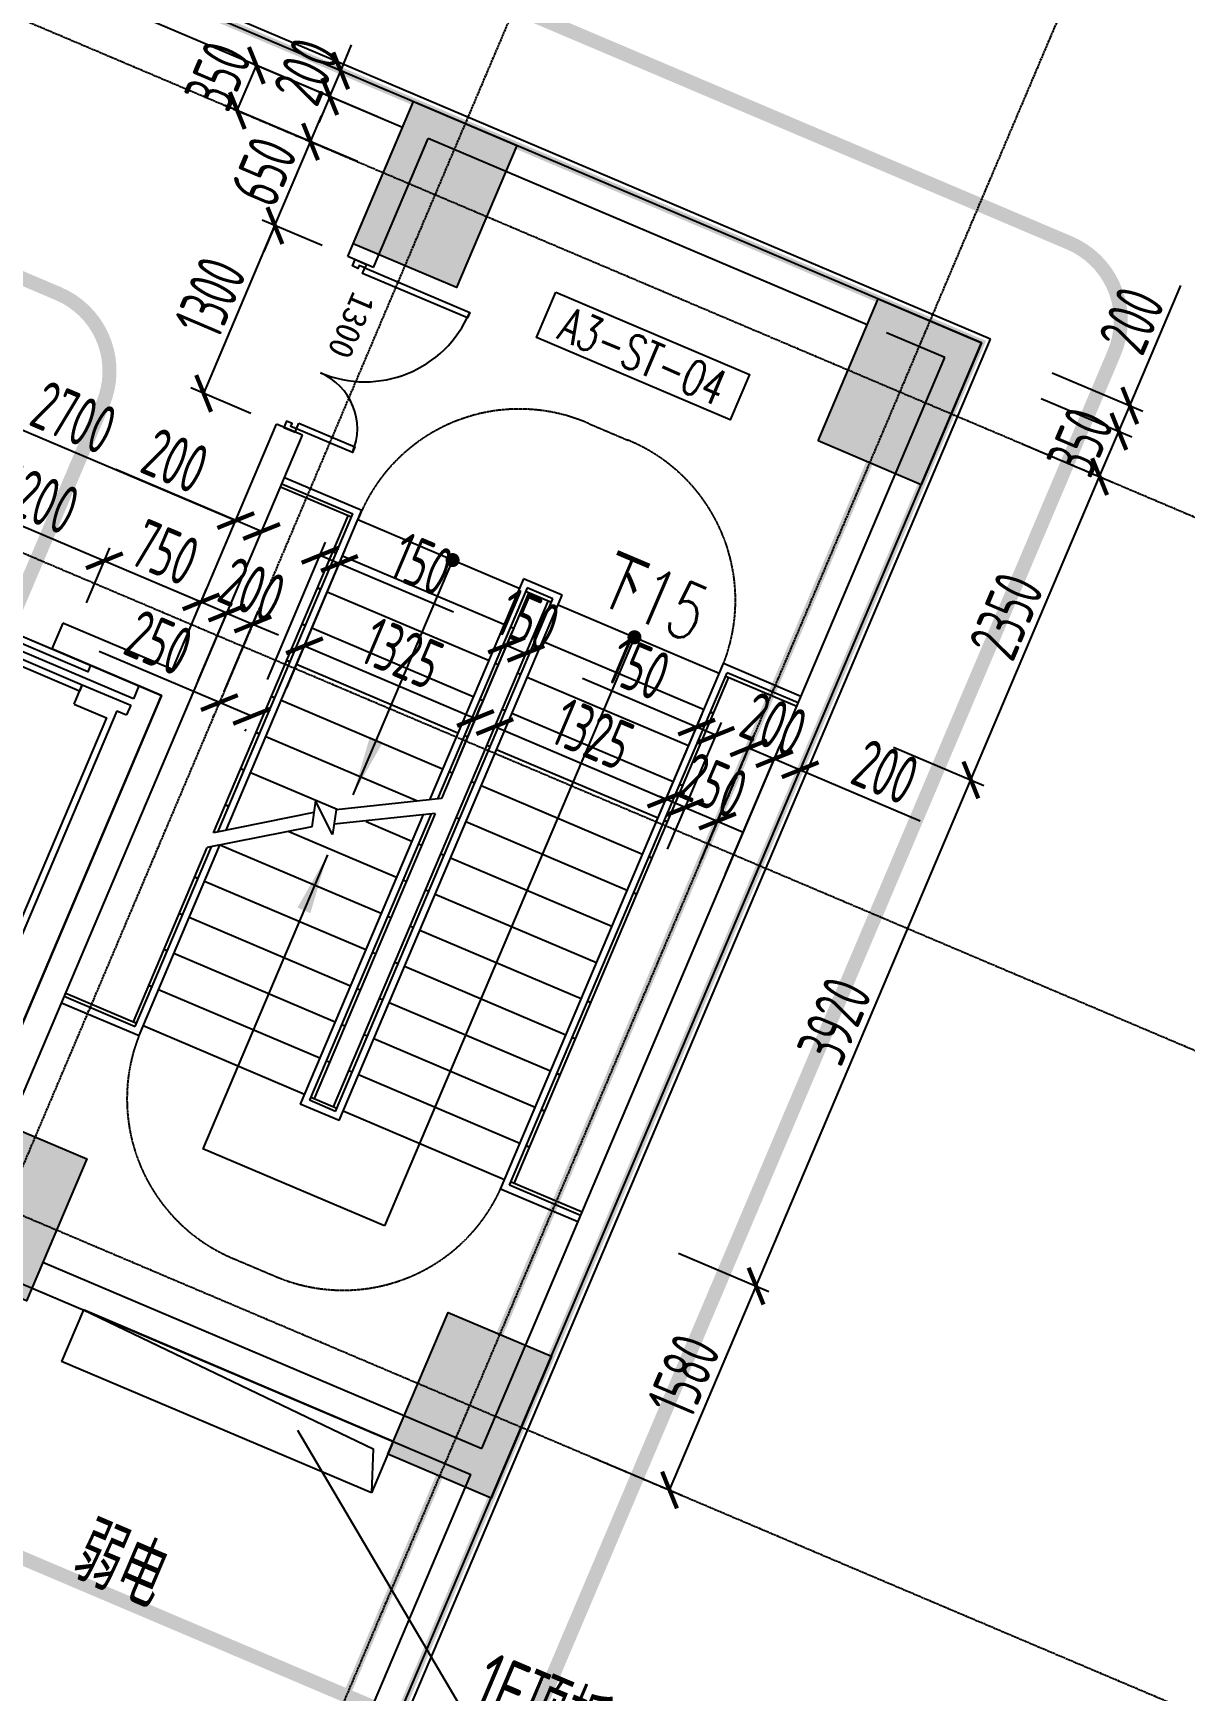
# Model space of a CAD drawing. Extents: x 11778731 to 12007717, y -6694179 to -6314888.
# Drawn here: x 11978361 to 11986574, y -6439586 to -6427766 of the extents above; entities that cross this region are included whole.
import ezdxf
from ezdxf.enums import TextEntityAlignment as Align
from ezdxf.xclip import XClip

# ---------------------------------------------------------------- set-up
doc = ezdxf.new("R2010")
doc.units = 0
doc.header["$LTSCALE"] = 10
doc.header["$MEASUREMENT"] = 0
doc.header["$XCLIPFRAME"] = 0
for name, pattern in [('A3-RG-axis-100$0$CENTER', [2, 1.25, -0.25, 0.25, -0.25]), ('A3-RI-5F$0$DASH', [0.35, 0.25, -0.1]), ('A3-RV-5F$0$HIDDEN2', [0.1875, 0.125, -0.0625]), ('DASHED2', [0.375, 0.25, -0.125])]:
    doc.linetypes.add(name, pattern=pattern)
for name, color, linetype in [('A-CLOD', 200, 'Continuous'), ('A3-RB-5F-100$0$A-DIMS-100', 1, 'Continuous'), ('A3-RG-axis-100$0$A-GRID', 1, 'A3-RG-axis-100$0$CENTER'), ('A3-RI-5F$0$A-DOOR', 32, 'Continuous'), ('A3-RI-5F$0$A-EVTR', 3, 'Continuous'), ('A3-RI-5F$0$A-FLOR', 2, 'Continuous'), ('A3-RI-5F$0$A-WALL', 7, 'Continuous'), ('A3-RI-5F$0$A-WALL-FINI', 95, 'Continuous'), ('A3-RM-5F$0$A-EQPM', 55, 'Continuous'), ('A3-RS-1F$0$A-HATH-GRAY', 8, 'Continuous'), ('A3-RS-1F$0$A-WALL', 7, 'Continuous'), ('A3-RV-5F$0$A-STRS', 50, 'Continuous'), ('A3-RV-5F$0$A-STRS-HRAL', 80, 'Continuous'), ('A3-RV-5F$0$A-SYMB-STRS', 1, 'Continuous'), ('A3-SYMB-5F-100$0$A-SYMB', 4, 'Continuous'), ('A3-SYMB-5F-100$0$A-SYMB-AREA', 4, 'Continuous'), ('A3-SYMB-5F-100$0$A-SYMB-NAME', 4, 'Continuous'), ('A3-SYMB-5F-100$0$A-SYMB-NAME-E', 4, 'Continuous'), ('A3-SYMB-5F-100$0$A-SYMB-NUMB-T', 4, 'Continuous'), ('A3-SYMB-5F-100$0$A-SYMB-STRS', 1, 'Continuous')]:
    doc.layers.add(name, color=color, linetype=linetype)
doc.styles.add('A3-RB-5F-100$0$XD2008', font='xd-hzs.shx', dxfattribs={"width": 0.7, "bigfont": 'xd-hztxt.shx'})
doc.styles.add('A3-RI-5F$0$Standard', font='')
doc.styles.add('A3-SYMB-5F-100$0$ECADI', font='hzs.shx', dxfattribs={"width": 0.7, "bigfont": 'hztxt.shx'})
doc.styles.add('A3-SYMB-5F-100$0$ECADI-TXT', font='simplex.shx', dxfattribs={"bigfont": 'hztxt.shx'})
doc.styles.get('A3-RI-5F$0$Standard').set_extended_font_data('SimSun')
doc.dimstyles.new('A3-RB-5F-100$0$XD100$0', dxfattribs={"dimscale": 100, "dimtxt": 3.5, "dimasz": 2, "dimexe": 1, "dimexo": 2, "dimgap": 0.5, "dimtad": 1, "dimdec": 0, "dimdsep": 46, "dimtxsty": 'A3-RB-5F-100$0$XD2008', "dimblk1": 'A3-RB-5F-100$0$_ARCHTICK', "dimblk2": 'A3-RB-5F-100$0$_ARCHTICK', "dimsah": 1, "dimcen": 2.5, "dimclrt": 4, "dimaunit": 1, "dimadec": 0, "dimazin": 0, "dimtfac": 1, "dimtdec": 0, "dimtix": 1, "dimtmove": 0, "dimatfit": 3, "dimfxl": 0, "dimtolj": 1, "dimtzin": 0, "dimarcsym": 0})

# ---------------------------------------------------------------- blocks, each defined once
blk = doc.blocks.new('A3-RI-5F$0$J-子母门-1300')
for points in [[(-73, 87), (-73, 899), (-30, 899), (-30, 87)], [(1130, 87), (1130, 520), (1173, 520), (1173, 87)], [(-100, 87), (-73, 87), (-73, 43), (-51, 43), (-51, 0), (-100, 0)], [(1200, 87), (1173, 87), (1173, 43), (1151, 43), (1151, 0), (1200, 0)]]:
    blk.add_lwpolyline(points, close=True)
for centre, radius, start, end in [((-73, 87), 812, 0, 90), ((1173, 87), 433, 90, 180)]:
    blk.add_arc(centre, radius, start, end)
at = {"layer": 'Defpoints', "style": 'A3-RI-5F$0$Standard'}
blk.add_text('1300', height=175, rotation=360, dxfattribs=at).set_placement((105, 72))
blk = doc.blocks.new('A3-RI-5F$0$kt1')
at = {"layer": 'A3-RI-5F$0$A-EVTR', "color": 3}
for p, q in [((1382, 3670), (1469, 3718)), ((2531, 1620), (1382, 3670)), ((1273, 3608), (1338, 3645)), ((1273, 3608), (1310, 3543)), ((1338, 3645), (1522, 3318)), ((-806, 2357), (1310, 3543)), ((1391, 3245), (1522, 3318)), ((270, 438), (-806, 2357)), ((2173, 1849), (2304, 1922)), ((2304, 1922), (2488, 1595)), ((2618, 1669), (2531, 1620)), ((2386, 1624), (270, 438)), ((2386, 1624), (2422, 1559)), ((2488, 1595), (2422, 1559))]:
    blk.add_line(p, q, dxfattribs=at)
for points in [[(-1408, 2306), (1384, 3871), (2704, 1516), (-87, -49)], [(1869, 2596), (1913, 2620), (1522, 3318), (1478, 3294)], [(2000, 2669), (2044, 2694), (1653, 3391), (1609, 3367)], [(1869, 2596), (1913, 2620), (2304, 1922), (2261, 1898)], [(2000, 2669), (2044, 2694), (2435, 1996), (2391, 1971)], [(-29, 614), (-5, 571), (-92, 522), (-116, 565), (-160, 541), (-942, 1937), (-899, 1961), (-923, 2005), (-836, 2053), (-812, 2010), (-768, 2034), (15, 639)]]:
    blk.add_lwpolyline(points, close=True, dxfattribs=at)
blk.add_lwpolyline([(2173, 1849), (2296, 1631), (289, 506), (-737, 2338), (1269, 3463), (1391, 3245)], dxfattribs=at)
blk = doc.blocks.new('A3-RI-5F')
at = {"layer": 'A3-RI-5F$0$A-FLOR', "linetype": 'A3-RI-5F$0$DASH', "const_width": 50}
for points in [[(11897637, -6393080), (11898125, -6393287), (11898323, -6393228), (11896986, -6418742), (11920412, -6428686), (11921780, -6425464), (11976706, -6448779), (11984755, -6429817), (11972559, -6424640), (11986356, -6392136)], [(11922332, -6425699), (11977075, -6448936), (11985124, -6429973), (11972927, -6424796), (11986781, -6392158)]]:
    blk.add_lwpolyline(points, dxfattribs=at)
at = {"layer": 'A3-RI-5F$0$A-WALL'}
for p, q in [((11985124, -6429973), (11973295, -6424952)), ((11980995, -6428438), (11973344, -6425190)), ((11980605, -6429359), (11980995, -6428438)), ((11980789, -6429437), (11981179, -6428516)), ((11984309, -6429845), (11981179, -6428516)), ((11980789, -6429437), (11980605, -6429359)), ((11984861, -6430079), (11984447, -6429903)), ((11979927, -6442216), (11985124, -6429973)), ((11979927, -6442216), (11985124, -6429973)), ((11981560, -6437858), (11984861, -6430079)), ((11979354, -6432304), (11980097, -6430555)), ((11980281, -6430633), (11980097, -6430555)), ((11977878, -6436295), (11980281, -6430633)), ((11978572, -6431972), (11978494, -6432156)), ((11979354, -6432304), (11978572, -6431972)), ((11979276, -6432488), (11978494, -6432156)), ((11978026, -6435434), (11979276, -6432488)), ((11977800, -6436479), (11981482, -6438042)), ((11978430, -6436529), (11981560, -6437858)), ((11980095, -6441308), (11981482, -6438042))]:
    blk.add_line(p, q, dxfattribs=at)
at = {"layer": 'A3-RI-5F$0$A-WALL-FINI'}
for p, q in [((11985189, -6429947), (11973315, -6424906)), ((11977101, -6449001), (11985189, -6429947))]:
    blk.add_line(p, q, dxfattribs=at)
at = {"layer": 'A3-RI-5F$0$A-DOOR', "rotation": 247.0000000036505}
blk.add_blockref('A3-RI-5F$0$J-子母门-1300', (11980618, -6429473), dxfattribs=at)
at = {"layer": 'A3-RI-5F$0$A-EVTR', "color": 3, "rotation": 37.72285171997667}
blk.add_blockref('A3-RI-5F$0$kt1', (11978065, -6435342), dxfattribs=at)
blk = doc.blocks.new('A3-RG-axis-100')
at = {"layer": 'A3-RG-axis-100$0$A-GRID'}
for p, q in [((11907163.4, -6401280.8), (11992184.7, -6437370.3)), ((11984625.5, -6420909.8), (11976733.4, -6439502.5)), ((11987939.3, -6422316.5), (11976921.4, -6448273.1)), ((11972482, -6425204.7), (11993552.3, -6434148.5)), ((11972636.5, -6433798.2), (11990485, -6441374.5))]:
    blk.add_line(p, q, dxfattribs=at)
blk = doc.blocks.new('A3-SYMB-5F-100$0$ECADI-TAG-NAME')
at = {"layer": 'A3-SYMB-5F-100$0$A-SYMB-NAME', "style": 'A3-SYMB-5F-100$0$ECADI-TXT', "width": 0.7}
blk.add_attdef('CHINESENAME', (1.86, 1.53), '', height=4, dxfattribs=at)
at = {"layer": 'A3-SYMB-5F-100$0$A-SYMB-NAME-E', "style": 'A3-SYMB-5F-100$0$ECADI-TXT', "width": 0.7}
blk.add_attdef('ENGLISHLOW', (2.18, 6.96), '', height=2.5, dxfattribs=at)
blk = doc.blocks.new('A3-SYMB-5F-100$0$ECADI-TAG-ROOM')
at = {"layer": 'A3-SYMB-5F-100$0$A-SYMB-AREA', "style": 'A3-SYMB-5F-100$0$ECADI', "width": 0.7}
blk.add_attdef('340M2', text='', height=2.5, dxfattribs=at).set_placement((7.17, -1.75), align=Align.MIDDLE_LEFT)
at = {"layer": 'A3-SYMB-5F-100$0$A-SYMB-NAME', "style": 'A3-SYMB-5F-100$0$ECADI', "width": 0.7}
blk.add_attdef('CHINESENAME', (-5.13, 0.09), '', height=4.5, dxfattribs=at)
at = {"layer": 'A3-SYMB-5F-100$0$A-SYMB-NAME-E', "style": 'A3-SYMB-5F-100$0$ECADI', "width": 0.7}
for tag, p in [('ENGLISHHIGH', (-5.13, 8.04)), ('ENGLISHLOW', (-5.13, 4.84))]:
    blk.add_attdef(tag, p, '', height=2.5, dxfattribs=at)
blk = doc.blocks.new('A3-SYMB-5F-100$0$ECADI-TAG-CODE')
at = {"layer": 'A3-SYMB-5F-100$0$A-SYMB-NUMB-T', "color": 1}
blk.add_lwpolyline([(0, 3.5), (15, 3.5), (15, 0), (0, 0)], close=True, dxfattribs=at)
at = {"layer": 'A3-SYMB-5F-100$0$A-SYMB-NUMB-T', "style": 'A3-SYMB-5F-100$0$ECADI-TXT', "width": 0.7}
blk.add_attdef('CODE', text='', height=2.5, dxfattribs=at).set_placement((7.5, 1.75), align=Align.MIDDLE_CENTER)
blk = doc.blocks.new('A3-SYMB-5F-100')
at = {"layer": 'A3-SYMB-5F-100$0$A-SYMB'}
blk.add_lwpolyline([(11980245, -6437727), (11981406, -6439696), (11984468, -6440995)], dxfattribs=at)
at = {"layer": 'A3-SYMB-5F-100$0$A-SYMB', "xscale": 100.0000000100172, "yscale": 100.0000000002329, "zscale": 100, "rotation": 337}
blk.add_blockref('A3-SYMB-5F-100$0$ECADI-TAG-CODE', (11981951, -6429936), dxfattribs=at).add_auto_attribs({'CODE': 'A3-ST-04'})
at = {"layer": 'A3-SYMB-5F-100$0$A-SYMB'}
ref = blk.add_blockref('A3-SYMB-5F-100$0$ECADI-TAG-ROOM', (11979081, -6438976), dxfattribs=dict(at, xscale=99.99999999989046, yscale=100.0000000001164, rotation=337))
ref.add_attrib('CHINESENAME', '弱电 ', (11978613, -6438768), dxfattribs={"height": 450, "rotation": 337, "style": 'A3-SYMB-5F-100$0$ECADI', "width": 0.7})
ref = blk.add_blockref('A3-SYMB-5F-100$0$ECADI-TAG-ROOM', (11983542, -6440609), dxfattribs=dict(at, xscale=99.99999999989046, yscale=100.0000000001164, rotation=337.0000000001323))
ref.add_attrib('CHINESENAME', '1F顶板至5F底板开洞', (11981457, -6439715), dxfattribs={"height": 450, "rotation": 337, "style": 'A3-SYMB-5F-100$0$ECADI', "width": 0.7})
at = {"layer": 'A3-SYMB-5F-100$0$A-SYMB-STRS'}
ref = blk.add_blockref('A3-SYMB-5F-100$0$ECADI-TAG-NAME', (11982130, -6431888, 0), dxfattribs=dict(at, xscale=99.99999999999999, yscale=99.99999999999999, zscale=99.99999999999994, rotation=337))
ref.add_attrib('CHINESENAME', '下15', (11982360, -6431820), dxfattribs={"height": 400, "rotation": 337, "style": 'A3-SYMB-5F-100$0$ECADI-TXT', "width": 0.7})
blk = doc.blocks.new('A3-RV-5F')
at = {"layer": 'A3-RV-5F$0$A-STRS'}
for p, q in [((11980631, -6431217), (11980125, -6431002)), ((11979648, -6433468), (11980608, -6431207)), ((11981827, -6431725), (11980677, -6431236)), ((11980498, -6431465), (11980521, -6431474)), ((11980521, -6431474), (11980498, -6431465)), ((11981718, -6431982), (11980567, -6431494)), ((11980412, -6431732), (11980389, -6431722)), ((11980389, -6431722), (11980412, -6431732)), ((11981609, -6432240), (11980458, -6431752)), ((11981896, -6431754), (11981273, -6433223)), ((11981873, -6431744), (11982058, -6431822)), ((11980503, -6435421), (11982035, -6431812)), ((11982104, -6431842), (11983254, -6432330)), ((11980303, -6431990), (11980280, -6431980)), ((11980280, -6431980), (11980303, -6431990)), ((11981499, -6432498), (11980349, -6432009)), ((11981787, -6432012), (11981764, -6432002)), ((11981925, -6432070), (11981948, -6432080)), ((11981994, -6432100), (11983145, -6432588)), ((11980193, -6432248), (11980170, -6432238)), ((11980170, -6432238), (11980193, -6432248)), ((11981390, -6432756), (11980239, -6432267)), ((11981678, -6432269), (11981655, -6432260)), ((11981792, -6435968), (11983323, -6432359)), ((11981816, -6432328), (11981839, -6432338)), ((11981885, -6432357), (11983035, -6432846)), ((11983300, -6432350), (11983807, -6432565)), ((11980084, -6432505), (11980061, -6432496)), ((11980061, -6432496), (11980084, -6432505)), ((11981568, -6432527), (11981545, -6432517)), ((11981280, -6433013), (11980130, -6432525)), ((11981706, -6432586), (11981729, -6432595)), ((11981775, -6432615), (11982926, -6433103)), ((11983191, -6432607), (11983214, -6432617)), ((11983214, -6432617), (11983191, -6432607)), ((11979974, -6432763), (11979951, -6432753)), ((11979951, -6432753), (11979974, -6432763)), ((11981101, -6433241), (11980020, -6432783)), ((11981459, -6432785), (11981436, -6432775)), ((11981597, -6432843), (11981620, -6432853)), ((11981666, -6432873), (11982817, -6433361)), ((11979865, -6433021), (11979842, -6433011)), ((11979842, -6433011), (11979865, -6433021)), ((11980528, -6433302), (11979911, -6433040)), ((11981349, -6433043), (11981326, -6433033)), ((11981488, -6433101), (11981511, -6433111)), ((11981273, -6433223), (11980521, -6433303)), ((11981557, -6433130), (11982707, -6433619)), ((11982972, -6433123), (11982995, -6433133)), ((11982995, -6433133), (11982972, -6433123)), ((11980363, -6433322), (11979648, -6433468)), ((11979756, -6433279), (11979733, -6433269)), ((11979733, -6433269), (11979756, -6433279)), ((11980374, -6433240), (11980348, -6433425)), ((11981228, -6433329), (11980365, -6435362)), ((11980496, -6433480), (11980374, -6433240)), ((11980521, -6433303), (11980496, -6433480)), ((11981228, -6433329), (11980507, -6433405)), ((11980348, -6433425), (11979603, -6433573)), ((11980952, -6433786), (11980180, -6433459)), ((11981062, -6433529), (11980735, -6433390)), ((11981378, -6433359), (11981401, -6433369)), ((11981447, -6433388), (11982598, -6433877)), ((11982863, -6433381), (11982886, -6433390)), ((11982886, -6433390), (11982863, -6433381)), ((11979076, -6434815), (11979603, -6433573)), ((11980843, -6434044), (11979692, -6433556)), ((11981131, -6433558), (11981108, -6433548)), ((11981269, -6433617), (11981292, -6433626)), ((11981338, -6433646), (11982488, -6434134)), ((11982753, -6433638), (11982776, -6433648)), ((11982776, -6433648), (11982753, -6433638)), ((11979537, -6433794), (11979514, -6433784)), ((11979514, -6433784), (11979537, -6433794)), ((11980733, -6434302), (11979583, -6433814)), ((11981021, -6433816), (11980998, -6433806)), ((11981159, -6433874), (11981182, -6433884)), ((11981228, -6433904), (11982379, -6434392)), ((11982644, -6433896), (11982667, -6433906)), ((11982667, -6433906), (11982644, -6433896)), ((11979427, -6434052), (11979404, -6434042)), ((11979404, -6434042), (11979427, -6434052)), ((11980624, -6434560), (11979473, -6434071)), ((11980912, -6434074), (11980889, -6434064)), ((11981050, -6434132), (11981073, -6434142)), ((11981119, -6434161), (11982270, -6434650)), ((11979318, -6434309), (11979295, -6434300)), ((11979295, -6434300), (11979318, -6434309)), ((11980515, -6434817), (11979364, -6434329)), ((11980802, -6434331), (11980779, -6434321)), ((11980941, -6434390), (11980964, -6434400)), ((11981010, -6434419), (11982160, -6434908)), ((11978593, -6434610), (11979099, -6434825)), ((11979209, -6434567), (11979186, -6434557)), ((11979186, -6434557), (11979209, -6434567)), ((11980405, -6435075), (11979254, -6434587)), ((11980693, -6434589), (11980670, -6434579)), ((11980831, -6434648), (11980854, -6434657)), ((11980900, -6434677), (11982051, -6435165)), ((11982316, -6434669), (11982339, -6434679)), ((11982339, -6434679), (11982316, -6434669)), ((11979099, -6434825), (11979076, -6434815)), ((11980296, -6435333), (11979145, -6434844)), ((11980584, -6434847), (11980561, -6434837)), ((11980722, -6434905), (11980745, -6434915)), ((11980791, -6434935), (11981941, -6435423)), ((11982206, -6434927), (11982229, -6434937)), ((11982229, -6434937), (11982206, -6434927)), ((11980474, -6435104), (11980451, -6435095)), ((11980612, -6435163), (11980635, -6435173)), ((11980681, -6435192), (11981832, -6435681)), ((11982097, -6435185), (11982120, -6435195)), ((11982120, -6435195), (11982097, -6435185)), ((11980342, -6435352), (11980526, -6435431)), ((11980572, -6435450), (11981723, -6435939)), ((11981987, -6435443), (11982010, -6435452)), ((11982010, -6435452), (11981987, -6435443)), ((11981878, -6435700), (11981901, -6435710)), ((11981901, -6435710), (11981878, -6435700)), ((11982275, -6436173), (11981769, -6435958))]:
    blk.add_line(p, q, dxfattribs=at)
at = {"layer": 'A3-RV-5F$0$A-STRS-HRAL'}
for p, q in [((11980134, -6430979), (11980641, -6431194)), ((11980154, -6430933), (11980706, -6431167)), ((11979678, -6433462), (11980641, -6431194)), ((11979737, -6433449), (11980706, -6431167)), ((11981857, -6431656), (11981187, -6433232)), ((11982133, -6431773), (11981857, -6431656)), ((11980516, -6435454), (11982067, -6431799)), ((11980543, -6435519), (11982133, -6431773)), ((11981883, -6431721), (11981244, -6433226)), ((11982067, -6431799), (11981883, -6431721)), ((11981693, -6436008), (11983284, -6432261)), ((11983836, -6432496), (11983284, -6432261)), ((11981759, -6435981), (11983310, -6432327)), ((11983816, -6432542), (11983310, -6432327)), ((11981142, -6433338), (11980266, -6435402)), ((11981199, -6433332), (11980332, -6435375)), ((11979089, -6434848), (11979633, -6433568)), ((11979116, -6434914), (11979692, -6433556)), ((11978583, -6434633), (11979089, -6434848)), ((11978564, -6434679), (11979116, -6434914)), ((11980543, -6435519), (11980266, -6435402)), ((11980516, -6435454), (11980332, -6435375)), ((11982246, -6436242), (11981693, -6436008)), ((11982265, -6436196), (11981759, -6435981))]:
    blk.add_line(p, q, dxfattribs=at)
at = {"layer": 'A3-RV-5F$0$A-SYMB-STRS'}
for p, q in [((11981352, -6431523, 0), (11980641, -6433198, 0)), ((11982649, -6432073), (11980867, -6436271)), ((11980460, -6433624, 0), (11979570, -6435721, 0)), ((11980867, -6436271), (11979570, -6435721, 0))]:
    blk.add_line(p, q, dxfattribs=at)
at = {"layer": 'A3-RV-5F$0$A-SYMB-STRS', "linetype": 'A3-RV-5F$0$HIDDEN2'}
for points in [[(11980677, -6431236, -0.428236), (11982326, -6430551), (11982602, -6430668, -0.428346), (11983254, -6432330)], [(11979145, -6434845, 0.428298), (11979798, -6436507), (11980074, -6436624, 0.428296), (11981723, -6435939)]]:
    blk.add_lwpolyline(points, format="xyb", dxfattribs=at)
at = {"layer": 'A3-RV-5F$0$A-SYMB-STRS', "extrusion": (6.84426e-15, 1.20972e-14, -1), "const_width": 50, "elevation": 0}
for points in [[(-11981327, -6431525, -1), (-11981377, -6431521, -1)], [(-11982624, -6432075, -1), (-11982674, -6432072, -1)]]:
    blk.add_lwpolyline(points, format="xyb", close=True, dxfattribs=at)
at = {"layer": 'A3-RV-5F$0$A-SYMB-STRS', "elevation": 0}
for points in [[(11980641, -6433198, 0, 100, 0), (11980809, -6432802, 100, 100, 0)], [(11980460, -6433624, 0, 100, 0), (11980292, -6434021, 100, 100, 0)]]:
    blk.add_lwpolyline(points, format="xyseb", dxfattribs=at)
blk = doc.blocks.new('A3-RS-1F')
at = {"layer": 'A3-RS-1F$0$A-HATH-GRAY'}
for points in [[(11980644, -6429267), (11981074, -6428254), (11981810, -6428567), (11981380, -6429579)], [(11983958, -6430673), (11984387, -6429661), (11985124, -6429973), (11984694, -6430986)], [(11977576, -6436493), (11978006, -6435480), (11978743, -6435793), (11978313, -6436805)], [(11980890, -6437899), (11981320, -6436887), (11982057, -6437199), (11981627, -6438212)]]:
    blk.add_hatch(color=256, dxfattribs=at).paths.add_polyline_path(points)
at = {"layer": 'A3-RS-1F$0$A-WALL'}
for points in [[(11980644, -6429267), (11981074, -6428254), (11981810, -6428567), (11981380, -6429579)], [(11983958, -6430673), (11984387, -6429661), (11985124, -6429973), (11984694, -6430986)], [(11977576, -6436493), (11978006, -6435480), (11978743, -6435793), (11978313, -6436805)], [(11980890, -6437899), (11981320, -6436887), (11982057, -6437199), (11981627, -6438212)]]:
    blk.add_lwpolyline(points, close=True, dxfattribs=at)
blk = doc.blocks.new('A3-RB-5F-100$0$_ARCHTICK')
at = {"color": 0, "linetype": 'ByBlock', "const_width": 0.15}
blk.add_lwpolyline([(-0.5, -0.5), (0.5, 0.5)], dxfattribs=at)
blk = doc.blocks.new('*D508')
at = {"layer": 'A3-RB-5F-100$0$A-DIMS-100', "color": 0, "lineweight": -2}
for p, q in [((11982964, -6436465), (11983608, -6436739)), ((11982899, -6438154), (11983516, -6436700)), ((11982346, -6437920), (11982991, -6438193))]:
    blk.add_line(p, q, dxfattribs=at)
at = {"layer": 'Defpoints', "color": 0}
for p in [(11982779, -6436387), (11983516, -6436700), (11982162, -6437842)]:
    blk.add_point(p, dxfattribs=at)
at = {"layer": 'A3-RB-5F-100$0$A-DIMS-100', "color": 0, "lineweight": -2, "xscale": 200, "yscale": 200, "zscale": 200}
for p, rotation in [((11983516, -6436700), 66.99999999938989), ((11982899, -6438154), 246.9999999993899)]:
    blk.add_blockref('A3-RB-5F-100$0$_ARCHTICK', p, dxfattribs=dict(at, rotation=rotation))
at = {"layer": 'A3-RB-5F-100$0$A-DIMS-100', "color": 4, "insert": (11983000, -6437339), "char_height": 350, "attachment_point": 5, "rotation": 67, "style": 'A3-RB-5F-100$0$XD2008'}
blk.add_mtext('\\A1;1580', dxfattribs=at)
blk = doc.blocks.new('*D509')
at = {"layer": 'A3-RB-5F-100$0$A-DIMS-100', "color": 0, "lineweight": -2}
for p, q in [((11984495, -6432857), (11985140, -6433130)), ((11983516, -6436700), (11985048, -6433091)), ((11982964, -6436465), (11983608, -6436739))]:
    blk.add_line(p, q, dxfattribs=at)
at = {"layer": 'Defpoints', "color": 0}
for p in [(11984311, -6432779), (11985048, -6433091), (11982779, -6436387)]:
    blk.add_point(p, dxfattribs=at)
at = {"layer": 'A3-RB-5F-100$0$A-DIMS-100', "color": 0, "lineweight": -2, "xscale": 200, "yscale": 200, "zscale": 200}
for p, rotation in [((11985048, -6433091), 66.99999999943901), ((11983516, -6436700), 246.999999999439)]:
    blk.add_blockref('A3-RB-5F-100$0$_ARCHTICK', p, dxfattribs=dict(at, rotation=rotation))
at = {"layer": 'A3-RB-5F-100$0$A-DIMS-100', "color": 4, "insert": (11984075, -6434808), "char_height": 350, "attachment_point": 5, "rotation": 67, "style": 'A3-RB-5F-100$0$XD2008'}
blk.add_mtext('\\A1;3920', dxfattribs=at)
blk = doc.blocks.new('*D510')
at = {"layer": 'A3-RB-5F-100$0$A-DIMS-100', "color": 0, "lineweight": -2}
for p, q in [((11985413, -6430694), (11986058, -6430967)), ((11985048, -6433091), (11985966, -6430928)), ((11984495, -6432857), (11985140, -6433130))]:
    blk.add_line(p, q, dxfattribs=at)
at = {"layer": 'Defpoints', "color": 0}
for p in [(11985229, -6430616), (11985966, -6430928), (11984311, -6432779)]:
    blk.add_point(p, dxfattribs=at)
at = {"layer": 'A3-RB-5F-100$0$A-DIMS-100', "color": 0, "lineweight": -2, "xscale": 200, "yscale": 200, "zscale": 200}
for p, rotation in [((11985966, -6430928), 66.9999999994443), ((11985048, -6433091), 246.9999999994443)]:
    blk.add_blockref('A3-RB-5F-100$0$_ARCHTICK', p, dxfattribs=dict(at, rotation=rotation))
at = {"layer": 'A3-RB-5F-100$0$A-DIMS-100', "color": 4, "insert": (11985300, -6431922), "char_height": 350, "attachment_point": 5, "rotation": 67, "style": 'A3-RB-5F-100$0$XD2008'}
blk.add_mtext('\\A1;2350', dxfattribs=at)
blk = doc.blocks.new('*D511')
at = {"layer": 'A3-RB-5F-100$0$A-DIMS-100', "color": 0, "lineweight": -2}
for p, q in [((11985550, -6430372), (11986195, -6430645)), ((11985966, -6430928), (11986103, -6430606)), ((11985413, -6430694), (11986058, -6430967))]:
    blk.add_line(p, q, dxfattribs=at)
at = {"layer": 'Defpoints', "color": 0}
for p in [(11985366, -6430293), (11985229, -6430616), (11986103, -6430606)]:
    blk.add_point(p, dxfattribs=at)
at = {"layer": 'A3-RB-5F-100$0$A-DIMS-100', "color": 0, "lineweight": -2, "xscale": 200, "yscale": 200, "zscale": 200}
for p, rotation in [((11986103, -6430606), 66.99999999928187), ((11985966, -6430928), 246.9999999992818)]:
    blk.add_blockref('A3-RB-5F-100$0$_ARCHTICK', p, dxfattribs=dict(at, rotation=rotation))
at = {"layer": 'A3-RB-5F-100$0$A-DIMS-100', "color": 4, "insert": (11985827, -6430679), "char_height": 350, "attachment_point": 5, "rotation": 67, "style": 'A3-RB-5F-100$0$XD2008'}
blk.add_mtext('\\A1;350', dxfattribs=at)
blk = doc.blocks.new('*D512')
at = {"layer": 'A3-RB-5F-100$0$A-DIMS-100', "color": 0, "lineweight": -2}
for p, q in [((11986181, -6430422), (11986544, -6429566)), ((11985628, -6430188), (11986273, -6430461)), ((11985550, -6430372), (11986195, -6430645)), ((11986103, -6430606), (11986181, -6430422))]:
    blk.add_line(p, q, dxfattribs=at)
at = {"layer": 'Defpoints', "color": 0}
for p in [(11985444, -6430109), (11985366, -6430293), (11986181, -6430422)]:
    blk.add_point(p, dxfattribs=at)
at = {"layer": 'A3-RB-5F-100$0$A-DIMS-100', "color": 0, "lineweight": -2, "xscale": 200, "yscale": 200, "zscale": 200}
for p, rotation in [((11986181, -6430422), 66.99999999953278), ((11986103, -6430606), 246.9999999995327)]:
    blk.add_blockref('A3-RB-5F-100$0$_ARCHTICK', p, dxfattribs=dict(at, rotation=rotation))
at = {"layer": 'A3-RB-5F-100$0$A-DIMS-100', "color": 4, "insert": (11986194, -6429814), "char_height": 350, "attachment_point": 5, "rotation": 67, "style": 'A3-RB-5F-100$0$XD2008'}
blk.add_mtext('\\A1;200', dxfattribs=at)
blk = doc.blocks.new('*D514')
at = {"layer": 'A3-RB-5F-100$0$A-DIMS-100', "color": 0, "lineweight": -2}
for p, q in [((11977637, -6431358), (11977803, -6430967)), ((11977764, -6431059), (11978869, -6431528)), ((11978742, -6431827), (11978908, -6431436))]:
    blk.add_line(p, q, dxfattribs=at)
at = {"layer": 'Defpoints', "color": 0}
for p in [(11977559, -6431542), (11978869, -6431528), (11978664, -6432011)]:
    blk.add_point(p, dxfattribs=at)
at = {"layer": 'A3-RB-5F-100$0$A-DIMS-100', "color": 0, "lineweight": -2, "xscale": 200, "yscale": 200, "zscale": 200}
for p, rotation in [((11977764, -6431059), 156.9999999999574), ((11978869, -6431528), 336.9999999999574)]:
    blk.add_blockref('A3-RB-5F-100$0$_ARCHTICK', p, dxfattribs=dict(at, rotation=rotation))
at = {"layer": 'A3-RB-5F-100$0$A-DIMS-100', "color": 4, "insert": (11978404, -6431087), "char_height": 350, "attachment_point": 5, "rotation": 337, "style": 'A3-RB-5F-100$0$XD2008'}
blk.add_mtext('\\A1;1200', dxfattribs=at)
blk = doc.blocks.new('*D515')
at = {"layer": 'A3-RB-5F-100$0$A-DIMS-100', "color": 0, "lineweight": -2}
for p, q in [((11978742, -6431827), (11978908, -6431436)), ((11978869, -6431528), (11979559, -6431821)), ((11979432, -6432120), (11979598, -6431729))]:
    blk.add_line(p, q, dxfattribs=at)
at = {"layer": 'Defpoints', "color": 0}
for p in [(11979559, -6431821), (11978664, -6432011), (11979354, -6432304)]:
    blk.add_point(p, dxfattribs=at)
at = {"layer": 'A3-RB-5F-100$0$A-DIMS-100', "color": 0, "lineweight": -2, "xscale": 200, "yscale": 200, "zscale": 200}
for p, rotation in [((11978869, -6431528), 156.9999999999621), ((11979559, -6431821), 336.999999999962)]:
    blk.add_blockref('A3-RB-5F-100$0$_ARCHTICK', p, dxfattribs=dict(at, rotation=rotation))
at = {"layer": 'A3-RB-5F-100$0$A-DIMS-100', "color": 4, "insert": (11979302, -6431468), "char_height": 350, "attachment_point": 5, "rotation": 337, "style": 'A3-RB-5F-100$0$XD2008'}
blk.add_mtext('\\A1;750', dxfattribs=at)
blk = doc.blocks.new('*D516')
at = {"layer": 'A3-RB-5F-100$0$A-DIMS-100', "color": 0, "lineweight": -2}
for p, q in [((11976869, -6431249), (11977360, -6430094)), ((11977320, -6430186), (11979806, -6431241)), ((11979354, -6432304), (11979845, -6431148))]:
    blk.add_line(p, q, dxfattribs=at)
at = {"layer": 'Defpoints', "color": 0}
for p in [(11979806, -6431241), (11976791, -6431433), (11979276, -6432488)]:
    blk.add_point(p, dxfattribs=at)
at = {"layer": 'A3-RB-5F-100$0$A-DIMS-100', "color": 0, "lineweight": -2, "xscale": 200, "yscale": 200, "zscale": 200}
for p, rotation in [((11977320, -6430186), 156.9996209030035), ((11979806, -6431241), 336.9996209030035)]:
    blk.add_blockref('A3-RB-5F-100$0$_ARCHTICK', p, dxfattribs=dict(at, rotation=rotation))
at = {"layer": 'A3-RB-5F-100$0$A-DIMS-100', "color": 4, "insert": (11978651, -6430506), "char_height": 350, "attachment_point": 5, "rotation": 336.9996, "style": 'A3-RB-5F-100$0$XD2008'}
blk.add_mtext('\\A1;2700', dxfattribs=at)
blk = doc.blocks.new('*D517')
at = {"layer": 'A3-RB-5F-100$0$A-DIMS-100', "color": 0, "lineweight": -2}
for p, q in [((11979806, -6431241), (11978950, -6430877)), ((11979354, -6432304), (11979845, -6431149)), ((11979538, -6432382), (11980029, -6431227)), ((11979990, -6431319), (11979806, -6431241))]:
    blk.add_line(p, q, dxfattribs=at)
at = {"layer": 'Defpoints', "color": 0}
for p in [(11979990, -6431319), (11979276, -6432488), (11979460, -6432567)]:
    blk.add_point(p, dxfattribs=at)
at = {"layer": 'A3-RB-5F-100$0$A-DIMS-100', "color": 0, "lineweight": -2, "xscale": 200, "yscale": 200, "zscale": 200}
for p, rotation in [((11979806, -6431241), 156.9992418059398), ((11979990, -6431319), 336.9992418059397)]:
    blk.add_blockref('A3-RB-5F-100$0$_ARCHTICK', p, dxfattribs=dict(at, rotation=rotation))
at = {"layer": 'A3-RB-5F-100$0$A-DIMS-100', "color": 4, "insert": (11979374, -6430813), "char_height": 350, "attachment_point": 5, "rotation": 336.9992, "style": 'A3-RB-5F-100$0$XD2008'}
blk.add_mtext('\\A1;200', dxfattribs=at)
blk = doc.blocks.new('*D518')
at = {"layer": 'A3-RB-5F-100$0$A-DIMS-100', "color": 0, "lineweight": -2}
for p, q in [((11979538, -6432382), (11979782, -6431809)), ((11979743, -6431901), (11979559, -6431823)), ((11979723, -6432461), (11979966, -6431887)), ((11979743, -6431901), (11979927, -6431979)), ((11979927, -6431979), (11980111, -6432057))]:
    blk.add_line(p, q, dxfattribs=at)
at = {"layer": 'Defpoints', "color": 0}
for p in [(11979927, -6431979), (11979460, -6432567), (11979644, -6432645)]:
    blk.add_point(p, dxfattribs=at)
at = {"layer": 'A3-RB-5F-100$0$A-DIMS-100', "color": 0, "lineweight": -2, "xscale": 200, "yscale": 200, "zscale": 200}
for p, rotation in [((11979743, -6431901), 336.9999999999054), ((11979927, -6431979), 156.9999999999054)]:
    blk.add_blockref('A3-RB-5F-100$0$_ARCHTICK', p, dxfattribs=dict(at, rotation=rotation))
at = {"layer": 'A3-RB-5F-100$0$A-DIMS-100', "color": 4, "insert": (11979923, -6431733), "char_height": 350, "attachment_point": 5, "rotation": 337, "style": 'A3-RB-5F-100$0$XD2008'}
blk.add_mtext('\\A1;200', dxfattribs=at)
blk = doc.blocks.new('*D519')
at = {"layer": 'A3-RB-5F-100$0$A-DIMS-100', "color": 0, "lineweight": -2}
for p, q in [((11979689, -6432539), (11978833, -6432176)), ((11979644, -6432645), (11979650, -6432631)), ((11979919, -6432637), (11979689, -6432539)), ((11979874, -6432742), (11979880, -6432729))]:
    blk.add_line(p, q, dxfattribs=at)
at = {"layer": 'Defpoints', "color": 0}
for p in [(11979723, -6432461), (11979953, -6432558), (11979919, -6432637)]:
    blk.add_point(p, dxfattribs=at)
at = {"layer": 'A3-RB-5F-100$0$A-DIMS-100', "color": 0, "lineweight": -2, "xscale": 200, "yscale": 200, "zscale": 200}
for p, rotation in [((11979689, -6432539), 157.0000000000508), ((11979919, -6432637), 337.0000000000508)]:
    blk.add_blockref('A3-RB-5F-100$0$_ARCHTICK', p, dxfattribs=dict(at, rotation=rotation))
at = {"layer": 'A3-RB-5F-100$0$A-DIMS-100', "color": 4, "insert": (11979257, -6432111), "char_height": 350, "attachment_point": 5, "rotation": 337, "style": 'A3-RB-5F-100$0$XD2008'}
blk.add_mtext('\\A1;250', dxfattribs=at)
blk = doc.blocks.new('*D520')
at = {"layer": 'A3-RB-5F-100$0$A-DIMS-100', "color": 0, "lineweight": -2}
for p, q in [((11980031, -6432374), (11980446, -6431396)), ((11980169, -6432433), (11980584, -6431455)), ((11980407, -6431489), (11980545, -6431547)), ((11980545, -6431547), (11981358, -6431892))]:
    blk.add_line(p, q, dxfattribs=at)
at = {"layer": 'Defpoints', "color": 0}
for p in [(11980545, -6431547), (11979953, -6432558), (11980091, -6432617)]:
    blk.add_point(p, dxfattribs=at)
at = {"layer": 'A3-RB-5F-100$0$A-DIMS-100', "color": 0, "lineweight": -2, "xscale": 200, "yscale": 200, "zscale": 200}
for p, rotation in [((11980407, -6431489), 156.9999999997012), ((11980545, -6431547), 336.9999999997012)]:
    blk.add_blockref('A3-RB-5F-100$0$_ARCHTICK', p, dxfattribs=dict(at, rotation=rotation))
at = {"layer": 'A3-RB-5F-100$0$A-DIMS-100', "color": 4, "insert": (11981131, -6431552), "char_height": 350, "attachment_point": 5, "rotation": 337, "style": 'A3-RB-5F-100$0$XD2008'}
blk.add_mtext('\\A1;150', dxfattribs=at)
blk = doc.blocks.new('*D521')
at = {"layer": 'A3-RB-5F-100$0$A-DIMS-100', "color": 0, "lineweight": -2}
for p, q in [((11980169, -6432433), (11980335, -6432042)), ((11980296, -6432134), (11981515, -6432652)), ((11981389, -6432951), (11981554, -6432560))]:
    blk.add_line(p, q, dxfattribs=at)
at = {"layer": 'Defpoints', "color": 0}
for p in [(11980091, -6432617), (11981515, -6432652), (11981310, -6433135)]:
    blk.add_point(p, dxfattribs=at)
at = {"layer": 'A3-RB-5F-100$0$A-DIMS-100', "color": 0, "lineweight": -2, "xscale": 200, "yscale": 200, "zscale": 200}
for p, rotation in [((11980296, -6432134), 156.9999999999551), ((11981515, -6432652), 336.9999999999551)]:
    blk.add_blockref('A3-RB-5F-100$0$_ARCHTICK', p, dxfattribs=dict(at, rotation=rotation))
at = {"layer": 'A3-RB-5F-100$0$A-DIMS-100', "color": 4, "insert": (11980993, -6432186), "char_height": 350, "attachment_point": 5, "rotation": 337, "style": 'A3-RB-5F-100$0$XD2008'}
blk.add_mtext('\\A1;1325', dxfattribs=at)
blk = doc.blocks.new('*D522')
at = {"layer": 'A3-RB-5F-100$0$A-DIMS-100', "color": 0, "lineweight": -2}
for p, q in [((11981389, -6432951), (11981776, -6432037)), ((11981527, -6433009), (11981914, -6432096)), ((11981737, -6432129), (11981875, -6432188))]:
    blk.add_line(p, q, dxfattribs=at)
at = {"layer": 'Defpoints', "color": 0}
for p in [(11981875, -6432188), (11981310, -6433135), (11981448, -6433193)]:
    blk.add_point(p, dxfattribs=at)
at = {"layer": 'A3-RB-5F-100$0$A-DIMS-100', "color": 0, "lineweight": -2, "xscale": 200, "yscale": 200, "zscale": 200}
for p, rotation in [((11981737, -6432129), 157.000000000096), ((11981875, -6432188), 337.000000000096)]:
    blk.add_blockref('A3-RB-5F-100$0$_ARCHTICK', p, dxfattribs=dict(at, rotation=rotation))
at = {"layer": 'A3-RB-5F-100$0$A-DIMS-100', "color": 4, "insert": (11981894, -6431951), "char_height": 350, "attachment_point": 5, "rotation": 337, "style": 'A3-RB-5F-100$0$XD2008'}
blk.add_mtext('\\A1;150', dxfattribs=at)
blk = doc.blocks.new('*D523')
at = {"layer": 'A3-RB-5F-100$0$A-DIMS-100', "color": 0, "lineweight": -2}
for p, q in [((11981527, -6433009), (11981693, -6432618)), ((11981653, -6432710), (11982873, -6433228)), ((11982746, -6433527), (11982912, -6433136))]:
    blk.add_line(p, q, dxfattribs=at)
at = {"layer": 'Defpoints', "color": 0}
for p in [(11981448, -6433193), (11982873, -6433228), (11982668, -6433711)]:
    blk.add_point(p, dxfattribs=at)
at = {"layer": 'A3-RB-5F-100$0$A-DIMS-100', "color": 0, "lineweight": -2, "xscale": 200, "yscale": 200, "zscale": 200}
for p, rotation in [((11981653, -6432710), 156.9999999999391), ((11982873, -6433228), 336.9999999999391)]:
    blk.add_blockref('A3-RB-5F-100$0$_ARCHTICK', p, dxfattribs=dict(at, rotation=rotation))
at = {"layer": 'A3-RB-5F-100$0$A-DIMS-100', "color": 4, "insert": (11982351, -6432762), "char_height": 350, "attachment_point": 5, "rotation": 337, "style": 'A3-RB-5F-100$0$XD2008'}
blk.add_mtext('\\A1;1325', dxfattribs=at)
blk = doc.blocks.new('*D524')
at = {"layer": 'A3-RB-5F-100$0$A-DIMS-100', "color": 0, "lineweight": -2}
for p, q in [((11983092, -6432714), (11982278, -6432368)), ((11982746, -6433527), (11983131, -6432621)), ((11982884, -6433585), (11983269, -6432680)), ((11983230, -6432772), (11983092, -6432714))]:
    blk.add_line(p, q, dxfattribs=at)
at = {"layer": 'Defpoints', "color": 0}
for p in [(11983230, -6432772), (11982668, -6433711), (11982806, -6433770)]:
    blk.add_point(p, dxfattribs=at)
at = {"layer": 'A3-RB-5F-100$0$A-DIMS-100', "color": 0, "lineweight": -2, "xscale": 200, "yscale": 200, "zscale": 200}
for p, rotation in [((11983092, -6432714), 156.9999999998308), ((11983230, -6432772), 336.9999999998308)]:
    blk.add_blockref('A3-RB-5F-100$0$_ARCHTICK', p, dxfattribs=dict(at, rotation=rotation))
at = {"layer": 'A3-RB-5F-100$0$A-DIMS-100', "color": 4, "insert": (11982681, -6432295), "char_height": 350, "attachment_point": 5, "rotation": 337, "style": 'A3-RB-5F-100$0$XD2008'}
blk.add_mtext('\\A1;150', dxfattribs=at)
blk = doc.blocks.new('*D525')
at = {"layer": 'A3-RB-5F-100$0$A-DIMS-100', "color": 0, "lineweight": -2}
for p, q in [((11983011, -6433287), (11982827, -6433208)), ((11982884, -6433585), (11983050, -6433195)), ((11983011, -6433287), (11983241, -6433384)), ((11983114, -6433683), (11983280, -6433292)), ((11983241, -6433384), (11983425, -6433462))]:
    blk.add_line(p, q, dxfattribs=at)
at = {"layer": 'Defpoints', "color": 0}
for p in [(11983241, -6433384), (11982806, -6433770), (11983036, -6433867)]:
    blk.add_point(p, dxfattribs=at)
at = {"layer": 'A3-RB-5F-100$0$A-DIMS-100', "color": 0, "lineweight": -2, "xscale": 200, "yscale": 200, "zscale": 200}
for p, rotation in [((11983011, -6433287), 336.9999999999137), ((11983241, -6433384), 156.9999999999137)]:
    blk.add_blockref('A3-RB-5F-100$0$_ARCHTICK', p, dxfattribs=dict(at, rotation=rotation))
at = {"layer": 'A3-RB-5F-100$0$A-DIMS-100', "color": 4, "insert": (11983214, -6433128), "char_height": 350, "attachment_point": 5, "rotation": 337, "style": 'A3-RB-5F-100$0$XD2008'}
blk.add_mtext('\\A1;250', dxfattribs=at)
blk = doc.blocks.new('*D526')
at = {"layer": 'A3-RB-5F-100$0$A-DIMS-100', "color": 0, "lineweight": -2}
for p, q in [((11983114, -6433683), (11983502, -6432770)), ((11983299, -6433761), (11983686, -6432848)), ((11983463, -6432862), (11983647, -6432940))]:
    blk.add_line(p, q, dxfattribs=at)
at = {"layer": 'Defpoints', "color": 0}
for p in [(11983647, -6432940), (11983036, -6433867), (11983220, -6433945)]:
    blk.add_point(p, dxfattribs=at)
at = {"layer": 'A3-RB-5F-100$0$A-DIMS-100', "color": 0, "lineweight": -2, "xscale": 200, "yscale": 200, "zscale": 200}
for p, rotation in [((11983463, -6432862), 157.0000000001583), ((11983647, -6432940), 337.0000000001583)]:
    blk.add_blockref('A3-RB-5F-100$0$_ARCHTICK', p, dxfattribs=dict(at, rotation=rotation))
at = {"layer": 'A3-RB-5F-100$0$A-DIMS-100', "color": 4, "insert": (11983643, -6432694), "char_height": 350, "attachment_point": 5, "rotation": 337, "style": 'A3-RB-5F-100$0$XD2008'}
blk.add_mtext('\\A1;200', dxfattribs=at)
blk = doc.blocks.new('*D527')
at = {"layer": 'A3-RB-5F-100$0$A-DIMS-100', "color": 0, "lineweight": -2}
for p, q in [((11983299, -6433761), (11983686, -6432848)), ((11983483, -6433839), (11983870, -6432926)), ((11983647, -6432940), (11983831, -6433018)), ((11983831, -6433018), (11984687, -6433382))]:
    blk.add_line(p, q, dxfattribs=at)
at = {"layer": 'Defpoints', "color": 0}
for p in [(11983831, -6433018), (11983220, -6433945), (11983405, -6434024)]:
    blk.add_point(p, dxfattribs=at)
at = {"layer": 'A3-RB-5F-100$0$A-DIMS-100', "color": 0, "lineweight": -2, "xscale": 200, "yscale": 200, "zscale": 200}
for p, rotation in [((11983647, -6432940), 156.9999999998385), ((11983831, -6433018), 336.9999999998385)]:
    blk.add_blockref('A3-RB-5F-100$0$_ARCHTICK', p, dxfattribs=dict(at, rotation=rotation))
at = {"layer": 'A3-RB-5F-100$0$A-DIMS-100', "color": 4, "insert": (11984439, -6433032), "char_height": 350, "attachment_point": 5, "rotation": 337, "style": 'A3-RB-5F-100$0$XD2008'}
blk.add_mtext('\\A1;200', dxfattribs=at)
blk = doc.blocks.new('*D528')
at = {"layer": 'A3-RB-5F-100$0$A-DIMS-100', "color": 0, "lineweight": -2}
for p, q in [((11979577, -6430335), (11980085, -6429138)), ((11980421, -6429281), (11979993, -6429099)), ((11979913, -6430477), (11979485, -6430296))]:
    blk.add_line(p, q, dxfattribs=at)
at = {"layer": 'Defpoints', "color": 0}
for p in [(11980085, -6429138), (11980605, -6429359), (11980097, -6430555)]:
    blk.add_point(p, dxfattribs=at)
at = {"layer": 'A3-RB-5F-100$0$A-DIMS-100', "color": 0, "lineweight": -2, "xscale": 200, "yscale": 200, "zscale": 200}
for p, rotation in [((11980085, -6429138), 67.00000000003675), ((11979577, -6430335), 247.0000000000367)]:
    blk.add_blockref('A3-RB-5F-100$0$_ARCHTICK', p, dxfattribs=dict(at, rotation=rotation))
at = {"layer": 'A3-RB-5F-100$0$A-DIMS-100', "color": 4, "insert": (11979624, -6429649), "char_height": 350, "attachment_point": 5, "rotation": 67, "style": 'A3-RB-5F-100$0$XD2008'}
blk.add_mtext('\\A1;1300', dxfattribs=at)
blk = doc.blocks.new('*D529')
at = {"layer": 'A3-RB-5F-100$0$A-DIMS-100', "color": 0, "lineweight": -2}
for p, q in [((11980339, -6428540), (11980417, -6428356)), ((11980085, -6429138), (11980339, -6428540)), ((11980675, -6428682), (11980247, -6428501)), ((11980421, -6429281), (11979993, -6429099)), ((11980085, -6429138), (11980007, -6429322))]:
    blk.add_line(p, q, dxfattribs=at)
at = {"layer": 'Defpoints', "color": 0}
for p in [(11980339, -6428540), (11980859, -6428760), (11980605, -6429359)]:
    blk.add_point(p, dxfattribs=at)
at = {"layer": 'A3-RB-5F-100$0$A-DIMS-100', "color": 0, "lineweight": -2, "xscale": 200, "yscale": 200, "zscale": 200}
for p, rotation in [((11980339, -6428540), 247.000000000062), ((11980085, -6429138), 67.00000000006203)]:
    blk.add_blockref('A3-RB-5F-100$0$_ARCHTICK', p, dxfattribs=dict(at, rotation=rotation))
at = {"layer": 'A3-RB-5F-100$0$A-DIMS-100', "color": 4, "insert": (11980005, -6428751), "char_height": 350, "attachment_point": 5, "rotation": 67, "style": 'A3-RB-5F-100$0$XD2008'}
blk.add_mtext('\\A1;650', dxfattribs=at)
blk = doc.blocks.new('*D530')
at = {"layer": 'A3-RB-5F-100$0$A-DIMS-100', "color": 0, "lineweight": -2}
for p, q in [((11979817, -6428318), (11979953, -6427996)), ((11980811, -6428360), (11979861, -6427957)), ((11980675, -6428682), (11979725, -6428279))]:
    blk.add_line(p, q, dxfattribs=at)
at = {"layer": 'Defpoints', "color": 0}
for p in [(11979953, -6427996), (11980995, -6428438), (11980859, -6428760)]:
    blk.add_point(p, dxfattribs=at)
at = {"layer": 'A3-RB-5F-100$0$A-DIMS-100', "color": 0, "lineweight": -2, "xscale": 200, "yscale": 200, "zscale": 200}
for p, rotation in [((11979953, -6427996), 67.00000000003912), ((11979817, -6428318), 247.0000000000391)]:
    blk.add_blockref('A3-RB-5F-100$0$_ARCHTICK', p, dxfattribs=dict(at, rotation=rotation))
at = {"layer": 'A3-RB-5F-100$0$A-DIMS-100', "color": 4, "insert": (11979678, -6428069), "char_height": 350, "attachment_point": 5, "rotation": 67, "style": 'A3-RB-5F-100$0$XD2008'}
blk.add_mtext('\\A1;350', dxfattribs=at)
blk = doc.blocks.new('*D531')
at = {"layer": 'A3-RB-5F-100$0$A-DIMS-100', "color": 0, "lineweight": -2}
for p, q in [((11980554, -6428034), (11980632, -6427849)), ((11980889, -6428176), (11980462, -6427994)), ((11980476, -6428218), (11980554, -6428034)), ((11980811, -6428360), (11980384, -6428179)), ((11980476, -6428218), (11980398, -6428402))]:
    blk.add_line(p, q, dxfattribs=at)
at = {"layer": 'Defpoints', "color": 0}
for p in [(11980554, -6428034), (11981074, -6428254), (11980995, -6428438)]:
    blk.add_point(p, dxfattribs=at)
at = {"layer": 'A3-RB-5F-100$0$A-DIMS-100', "color": 0, "lineweight": -2, "xscale": 200, "yscale": 200, "zscale": 200}
for p, rotation in [((11980554, -6428034), 247.0000000001282), ((11980476, -6428218), 67.00000000012822)]:
    blk.add_blockref('A3-RB-5F-100$0$_ARCHTICK', p, dxfattribs=dict(at, rotation=rotation))
at = {"layer": 'A3-RB-5F-100$0$A-DIMS-100', "color": 4, "insert": (11980308, -6428038), "char_height": 350, "attachment_point": 5, "rotation": 67, "style": 'A3-RB-5F-100$0$XD2008'}
blk.add_mtext('\\A1;200', dxfattribs=at)
blk = doc.blocks.new('A3-RM-5F')
at = {"layer": 'A3-RM-5F$0$A-EQPM'}
for p, q in [((11978720, -6436869), (11978564, -6437238)), ((11980929, -6437807), (11978720, -6436869)), ((11980773, -6438175), (11978564, -6437238)), ((11980929, -6437807), (11980773, -6438175))]:
    blk.add_line(p, q, dxfattribs=at)
blk.add_lwpolyline([(11978720, -6436869), (11980785, -6437859), (11980773, -6438175)], dxfattribs=at)
blk = doc.blocks.new('A3-RB-5F-100')
at = {"layer": 'A3-RB-5F-100$0$A-DIMS-100'}
for base, p1, p2, angle, picture, middle in [((11979953.4, -6427995.9), (11980858.6, -6428760.4), (11980995.4, -6428438.2), 67, '*D530', (11979885, -6428157)), ((11986180.7, -6430421.9), (11985366.1, -6430293.5), (11985444.3, -6430109.4), 67, '*D512', (11986401.4, -6429901.9)), ((11986102.5, -6430606), (11985229.4, -6430615.6), (11985366.1, -6430293.5), 67, '*D511', (11986034.2, -6430767.1)), ((11979990, -6431318.7), (11979276.2, -6432488.4), (11979460.3, -6432566.6), 336.99924, '*D517', (11979285.8, -6431019.8)), ((11980544.8, -6431547.1), (11979952.6, -6432558.3), (11980090.7, -6432616.9), 337, '*D520', (11981043.4, -6431758.8)), ((11981875.2, -6432187.9), (11981310.4, -6433134.6), (11981448.5, -6433193.2), 337, '*D522', (11981806.1, -6432158.6)), ((11979919.3, -6432636.7), (11979722.5, -6432460.6), (11979952.6, -6432558.3), 337, '*D519', (11979169.1, -6432318.3)), ((11983229.6, -6432772.1), (11982668.1, -6433710.9), (11982806.2, -6433769.5), 337, '*D524', (11982592.9, -6432501.9)), ((11983647.2, -6432940.1), (11983036.3, -6433867.2), (11983220.4, -6433945.4), 337, '*D526', (11983555.1, -6432901)), ((11983831.3, -6433018.2), (11983220.4, -6433945.4), (11983404.5, -6434023.5), 337, '*D527', (11984351.3, -6433239))]:
    dim = blk.add_linear_dim(base=base, p1=p1, p2=p2, angle=angle, dimstyle='A3-RB-5F-100$0$XD100$0', dxfattribs=at)
    dim.commit()
    dim.dimension.update_dxf_attribs({"geometry": picture, "text_midpoint": middle, "dimtype": 129})
for p1, p2, distance, picture, middle in [((11980995.4, -6428438.2), (11981073.5, -6428254.1), 564.5, '*D531', (11980307.7, -6428037.6)), ((11980604.6, -6429358.7), (11980858.6, -6428760.4), 564.5, '*D529', (11980004.9, -6428751)), ((11980096.7, -6430555.3), (11980604.6, -6429358.7), 564.5, '*D528', (11979623.9, -6429648.5)), ((11976790.8, -6431433.4), (11979276.2, -6432488.4), 1355.6, '*D516', (11978651.1, -6430505.9)), ((11984311.2, -6432778.8), (11985229.4, -6430615.6), -800, '*D510', (11985299.6, -6431921.9)), ((11977559.2, -6431542.3), (11978663.8, -6432011.2), 524.6, '*D514', (11978404.4, -6431086.8)), ((11978663.8, -6432011.2), (11979354.3, -6432304.3), 524.6, '*D515', (11979302, -6431467.8)), ((11980090.7, -6432616.9), (11981310.4, -6433134.6), 524.6, '*D521', (11980993.4, -6432185.7)), ((11981448.5, -6433193.2), (11982668.1, -6433710.9), 524.6, '*D523', (11982351.2, -6432762)), ((11982806.2, -6433769.5), (11983036.3, -6433867.2), 524.6, '*D525', (11983214.2, -6433128.4)), ((11982779.5, -6436387.2), (11984311.2, -6432778.8), -800, '*D509', (11984074.6, -6434807.7)), ((11982162.1, -6437841.6), (11982779.5, -6436387.2), -800, '*D508', (11983000.1, -6437339.1))]:
    dim = blk.add_aligned_dim(p1=p1, p2=p2, distance=distance, dimstyle='A3-RB-5F-100$0$XD100$0', dxfattribs=at)
    dim.commit()
    dim.dimension.update_dxf_attribs({"geometry": picture, "text_midpoint": middle})
dim = blk.add_linear_dim(base=(11979927, -6431979), p1=(11979460.3, -6432566.6), p2=(11979644.4, -6432644.7), angle=337, dimstyle='A3-RB-5F-100$0$XD100$0', dxfattribs=at)
dim.commit()
dim.dimension.update_dxf_attribs({"geometry": '*D518', "text_midpoint": (11979922.8, -6431732.8)})

msp = doc.modelspace()

# ---------------------------------------------------------------- linework, layer by layer
at = {"layer": 'A-CLOD', "linetype": 'DASHED2', "const_width": 100}
for points in [[(11978540, -6429623), (11966151, -6424364, 0.414214), (11965364, -6424682), (11959991, -6437342, 0.414214), (11960309, -6438129), (11972697, -6443387, 0.414214), (11973484, -6443069), (11978858, -6430410, 0.414214)], [(11978480, -6426175), (11985752, -6429262, -0.414214), (11986069, -6430049), (11982025, -6439576, -0.414214), (11981239, -6439894), (11973967, -6436807, -0.414214), (11973649, -6436020), (11977693, -6426493, -0.414214)]]:
    msp.add_lwpolyline(points, format="xyb", close=True, dxfattribs=at)

# ---------------------------------------------------------------- block references
for name in ['A3-RI-5F', 'A3-RB-5F-100', 'A3-RG-axis-100', 'A3-SYMB-5F-100', 'A3-RM-5F', 'A3-RV-5F']:
    msp.add_blockref(name, (0, 0))
ref = msp.add_blockref('A3-RS-1F', (0, 0))
XClip(ref).set_block_clipping_path([(11889357.2540208902, -6419160.0659107883), (11910185.3192560691, -6426457.2118252832), (11927068.6119189896, -6433453.578039011), (11979134.5699833296, -6452657.9184868541), (12009188.7333128508, -6389730.3223040896), (11892617.6820170097, -6360484.8154213969), (11881387.5678784791, -6407421.677106794)])

doc.saveas('drawing.dxf')
